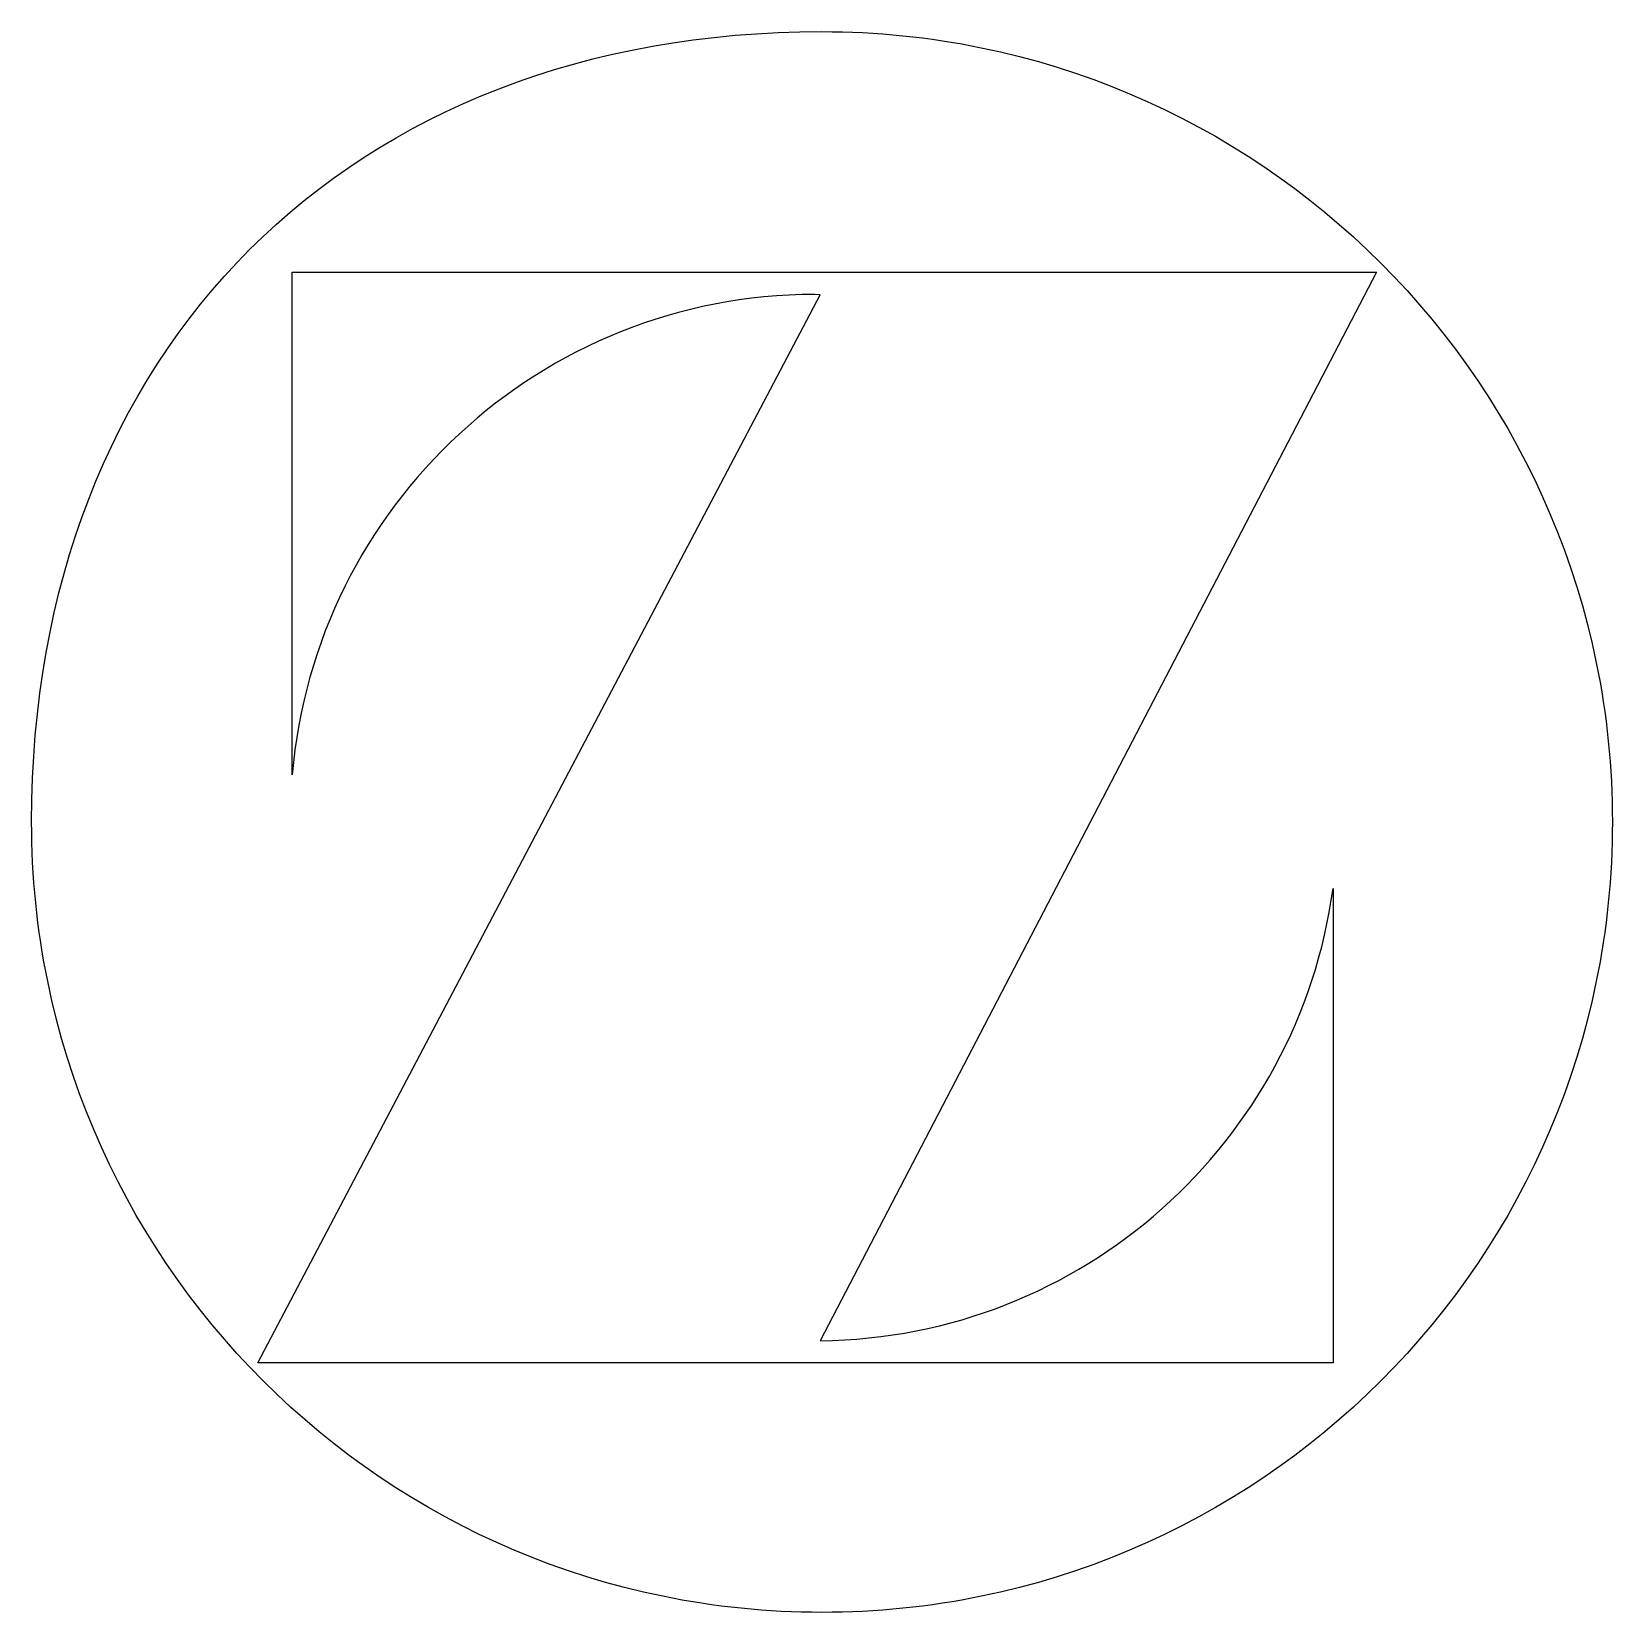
# Model space of a CAD drawing. Header units: millimetres. Extents: x 0 to 3.81, y 0 to 3.81.
import ezdxf

# ---------------------------------------------------------------- set-up
doc = ezdxf.new("R2010")
doc.units = ezdxf.units.MM
doc.header["$MEASUREMENT"] = 0

msp = doc.modelspace()

# ---------------------------------------------------------------- linework, layer by layer
at = {"flags": 128}
for points in [[(0, 1.902708), (0.000559, 1.955745), (0.00223, 2.008228), (0.005004, 2.060147), (0.008872, 2.111495), (0.013825, 2.162262), (0.019854, 2.21244), (0.026949, 2.262018), (0.035103, 2.310988), (0.044306, 2.359342), (0.054549, 2.407069), (0.065822, 2.454162), (0.078118, 2.500611), (0.091427, 2.546406), (0.10574, 2.59154), (0.121047, 2.636003), (0.137341, 2.679786), (0.154612, 2.72288), (0.17285, 2.765277), (0.192048, 2.806966), (0.212195, 2.847939), (0.233284, 2.888187), (0.255305, 2.927702), (0.278248, 2.966473), (0.302106, 3.004493), (0.326868, 3.041751), (0.352527, 3.07824), (0.379072, 3.11395), (0.406496, 3.148871), (0.434788, 3.182996), (0.463941, 3.216315), (0.493944, 3.248818), (0.52479, 3.280498), (0.556468, 3.311345), (0.588971, 3.34135), (0.622288, 3.370504), (0.656412, 3.398798), (0.691332, 3.426223), (0.727041, 3.452769), (0.763528, 3.478429), (0.800786, 3.503193), (0.838805, 3.527052), (0.877575, 3.549997), (0.917089, 3.572019), (0.957336, 3.593109), (0.998309, 3.613258), (1.039997, 3.632456), (1.082393, 3.650696), (1.125486, 3.667968), (1.169269, 3.684263), (1.213732, 3.699572), (1.258865, 3.713885), (1.304661, 3.727195), (1.351109, 3.739492), (1.398202, 3.750766), (1.44593, 3.76101), (1.494283, 3.770213), (1.543254, 3.778368), (1.592833, 3.785464), (1.64301, 3.791494), (1.693778, 3.796447), (1.745127, 3.800315), (1.797048, 3.803089), (1.849532, 3.80476), (1.902569, 3.805319), (1.927163, 3.805164), (1.951682, 3.804698), (1.976124, 3.803924), (2.000487, 3.802844), (2.02477, 3.801459), (2.048971, 3.799772), (2.073088, 3.797783), (2.097119, 3.795496), (2.121062, 3.792912), (2.144915, 3.790033), (2.168677, 3.786861), (2.192346, 3.783397), (2.239394, 3.775603), (2.286047, 3.766665), (2.332289, 3.756599), (2.378104, 3.74542), (2.423479, 3.733142), (2.468397, 3.719781), (2.512845, 3.705352), (2.556807, 3.689869), (2.600268, 3.673347), (2.643214, 3.655802), (2.685628, 3.637248), (2.727498, 3.6177), (2.768806, 3.597174), (2.80954, 3.575683), (2.849682, 3.553244), (2.88922, 3.529871), (2.928137, 3.505578), (2.966419, 3.480382), (3.004051, 3.454296), (3.041018, 3.427336), (3.077304, 3.399517), (3.112896, 3.370854), (3.147778, 3.341361), (3.181935, 3.311054), (3.215352, 3.279947), (3.248014, 3.248056), (3.279906, 3.215395), (3.311014, 3.181979), (3.341323, 3.147824), (3.370817, 3.112943), (3.399481, 3.077353), (3.427301, 3.041069), (3.454262, 3.004104), (3.480348, 2.966474), (3.505545, 2.928194), (3.529839, 2.889279), (3.553212, 2.849744), (3.575652, 2.809603), (3.597143, 2.768873), (3.61767, 2.727567), (3.637218, 2.6857), (3.655773, 2.643288), (3.673318, 2.600346), (3.68984, 2.556888), (3.705323, 2.512929), (3.719753, 2.468485), (3.733114, 2.42357), (3.745392, 2.378199), (3.756571, 2.332387), (3.766637, 2.286149), (3.775575, 2.239501), (3.779616, 2.216027), (3.783369, 2.192456), (3.786833, 2.16879), (3.790005, 2.14503), (3.792885, 2.121179), (3.795469, 2.097238), (3.797756, 2.07321), (3.799744, 2.049095), (3.801431, 2.024897), (3.802816, 2.000616), (3.803896, 1.976255), (3.80467, 1.951815), (3.805136, 1.927299), (3.805292, 1.902708), (3.805136, 1.878116), (3.80467, 1.853599), (3.803896, 1.829159), (3.802816, 1.804797), (3.801431, 1.780515), (3.799744, 1.756315), (3.797756, 1.7322), (3.795469, 1.70817), (3.792885, 1.684229), (3.790005, 1.660376), (3.786833, 1.636616), (3.783369, 1.612949), (3.775575, 1.565902), (3.766637, 1.519251), (3.756571, 1.473011), (3.745392, 1.427198), (3.733114, 1.381825), (3.719753, 1.336908), (3.705323, 1.292461), (3.68984, 1.2485), (3.673318, 1.20504), (3.655773, 1.162096), (3.637218, 1.119682), (3.61767, 1.077813), (3.597143, 1.036505), (3.575652, 0.995772), (3.553212, 0.95563), (3.529839, 0.916093), (3.505545, 0.877176), (3.480348, 0.838894), (3.454262, 0.801262), (3.427301, 0.764295), (3.399481, 0.728008), (3.370817, 0.692416), (3.341323, 0.657534), (3.311014, 0.623377), (3.279906, 0.58996), (3.248014, 0.557297), (3.215352, 0.525404), (3.181935, 0.494295), (3.147778, 0.463986), (3.112896, 0.434492), (3.077304, 0.405827), (3.041018, 0.378006), (3.004051, 0.351044), (2.966419, 0.324957), (2.928137, 0.299759), (2.88922, 0.275466), (2.849682, 0.252091), (2.80954, 0.22965), (2.768806, 0.208158), (2.727498, 0.187631), (2.685628, 0.168082), (2.643214, 0.149527), (2.600268, 0.13198), (2.556807, 0.115458), (2.512845, 0.099974), (2.468397, 0.085543), (2.423479, 0.072182), (2.378104, 0.059903), (2.332289, 0.048723), (2.286047, 0.038657), (2.239394, 0.029719), (2.215919, 0.025678), (2.192346, 0.021924), (2.168677, 0.01846), (2.144915, 0.015287), (2.121062, 0.012408), (2.097119, 0.009824), (2.073088, 0.007536), (2.048971, 0.005548), (2.02477, 0.003861), (2.000487, 0.002476), (1.976124, 0.001395), (1.951682, 0.000621), (1.927163, 0.000156), (1.902569, 0), (1.877979, 0.000156), (1.853463, 0.000621), (1.829024, 0.001395), (1.804663, 0.002476), (1.780383, 0.003861), (1.756185, 0.005548), (1.73207, 0.007536), (1.708042, 0.009824), (1.684102, 0.012408), (1.660251, 0.015287), (1.636492, 0.01846), (1.612826, 0.021924), (1.565782, 0.029719), (1.519134, 0.038657), (1.472897, 0.048723), (1.427086, 0.059903), (1.381716, 0.072182), (1.336802, 0.085543), (1.292359, 0.099974), (1.248401, 0.115458), (1.204944, 0.13198), (1.162002, 0.149527), (1.119591, 0.168082), (1.077725, 0.187631), (1.03642, 0.208158), (0.99569, 0.22965), (0.955551, 0.252091), (0.916016, 0.275466), (0.877102, 0.299759), (0.838823, 0.324957), (0.801194, 0.351044), (0.76423, 0.378006), (0.727946, 0.405827), (0.692357, 0.434492), (0.657478, 0.463986), (0.623323, 0.494295), (0.589908, 0.525404), (0.557248, 0.557297), (0.525358, 0.58996), (0.494252, 0.623377), (0.463945, 0.657534), (0.434453, 0.692416), (0.40579, 0.728008), (0.377972, 0.764295), (0.351013, 0.801262), (0.324928, 0.838894), (0.299732, 0.877176), (0.27544, 0.916093), (0.252068, 0.95563), (0.229629, 0.995772), (0.208139, 1.036505), (0.187613, 1.077813), (0.168066, 1.119682), (0.149513, 1.162096), (0.131968, 1.20504), (0.115447, 1.2485), (0.099964, 1.292461), (0.085535, 1.336908), (0.072175, 1.381825), (0.059898, 1.427198), (0.048719, 1.473011), (0.038653, 1.519251), (0.029716, 1.565902), (0.025675, 1.589377), (0.021922, 1.612949), (0.018458, 1.636616), (0.015286, 1.660376), (0.012407, 1.684229), (0.009823, 1.70817), (0.007536, 1.7322), (0.005548, 1.756315), (0.00386, 1.780515), (0.002476, 1.804797), (0.001395, 1.829159), (0.000621, 1.853599), (0.000156, 1.878116), (0, 1.902708)], [(1.898569, 0.653972), (1.928082, 0.654623), (1.957424, 0.655948), (1.986587, 0.657939), (2.015566, 0.660589), (2.044351, 0.66389), (2.072936, 0.667836), (2.101314, 0.672418), (2.129476, 0.67763), (2.157415, 0.683462), (2.185124, 0.68991), (2.212596, 0.696963), (2.239822, 0.704616), (2.266796, 0.712861), (2.29351, 0.721689), (2.319956, 0.731095), (2.346127, 0.741069), (2.372016, 0.751606), (2.397615, 0.762697), (2.422917, 0.774334), (2.447914, 0.786511), (2.472599, 0.79922), (2.496964, 0.812453), (2.521001, 0.826203), (2.544704, 0.840462), (2.568065, 0.855224), (2.591077, 0.87048), (2.613731, 0.886222), (2.636021, 0.902445), (2.657939, 0.919139), (2.679478, 0.936298), (2.70063, 0.953914), (2.721387, 0.971979), (2.741743, 0.990487), (2.761689, 1.009429), (2.781219, 1.028798), (2.800324, 1.048587), (2.818998, 1.068788), (2.837233, 1.089394), (2.855021, 1.110397), (2.872356, 1.13179), (2.889228, 1.153565), (2.905632, 1.175715), (2.92156, 1.198232), (2.937003, 1.221109), (2.951956, 1.244339), (2.966409, 1.267913), (2.980357, 1.291824), (2.99379, 1.316066), (3.006703, 1.34063), (3.019086, 1.365509), (3.030934, 1.390695), (3.042238, 1.416182), (3.052992, 1.44196), (3.063186, 1.468024), (3.072815, 1.494366), (3.081871, 1.520977), (3.090345, 1.547851), (3.098232, 1.574981), (3.105522, 1.602357), (3.11221, 1.629974), (3.118286, 1.657824), (3.123745, 1.685899), (3.128578, 1.714192), (3.132778, 1.742694), (3.133236, 0.600847), (0.544375, 0.600542), (1.898028, 3.171472), (1.885181, 3.172694), (1.854345, 3.172322), (1.823687, 3.171209), (1.793215, 3.169365), (1.762938, 3.166799), (1.732865, 3.163519), (1.703003, 3.159533), (1.673363, 3.154851), (1.643951, 3.14948), (1.614777, 3.14343), (1.58585, 3.136709), (1.557178, 3.129326), (1.528769, 3.121289), (1.500633, 3.112607), (1.472777, 3.103288), (1.44521, 3.093342), (1.417941, 3.082776), (1.390979, 3.0716), (1.364332, 3.059821), (1.338008, 3.047449), (1.312017, 3.034492), (1.286366, 3.020959), (1.261065, 3.006858), (1.236121, 2.992199), (1.211544, 2.976988), (1.187342, 2.961236), (1.163524, 2.944951), (1.140098, 2.928141), (1.117073, 2.910815), (1.094458, 2.892982), (1.07226, 2.87465), (1.050489, 2.855828), (1.029153, 2.836524), (1.008261, 2.816748), (0.987821, 2.796507), (0.967841, 2.77581), (0.948332, 2.754666), (0.9293, 2.733083), (0.910755, 2.711071), (0.892706, 2.688637), (0.87516, 2.665791), (0.858126, 2.64254), (0.841613, 2.618894), (0.82563, 2.594861), (0.810185, 2.57045), (0.795287, 2.545669), (0.780944, 2.520527), (0.767165, 2.495033), (0.753958, 2.469194), (0.741332, 2.443021), (0.729296, 2.416521), (0.717858, 2.389703), (0.707027, 2.362575), (0.696811, 2.335147), (0.687218, 2.307426), (0.678259, 2.279422), (0.66994, 2.251142), (0.662271, 2.222597), (0.655261, 2.193793), (0.648917, 2.164741), (0.643248, 2.135448), (0.638264, 2.105923), (0.633972, 2.076174), (0.630381, 2.046211), (0.6275, 2.016042), (0.6275, 3.226472), (3.237778, 3.226472), (1.898569, 0.653972)]]:
    msp.add_lwpolyline(points, dxfattribs=at)

doc.saveas('drawing.dxf')
